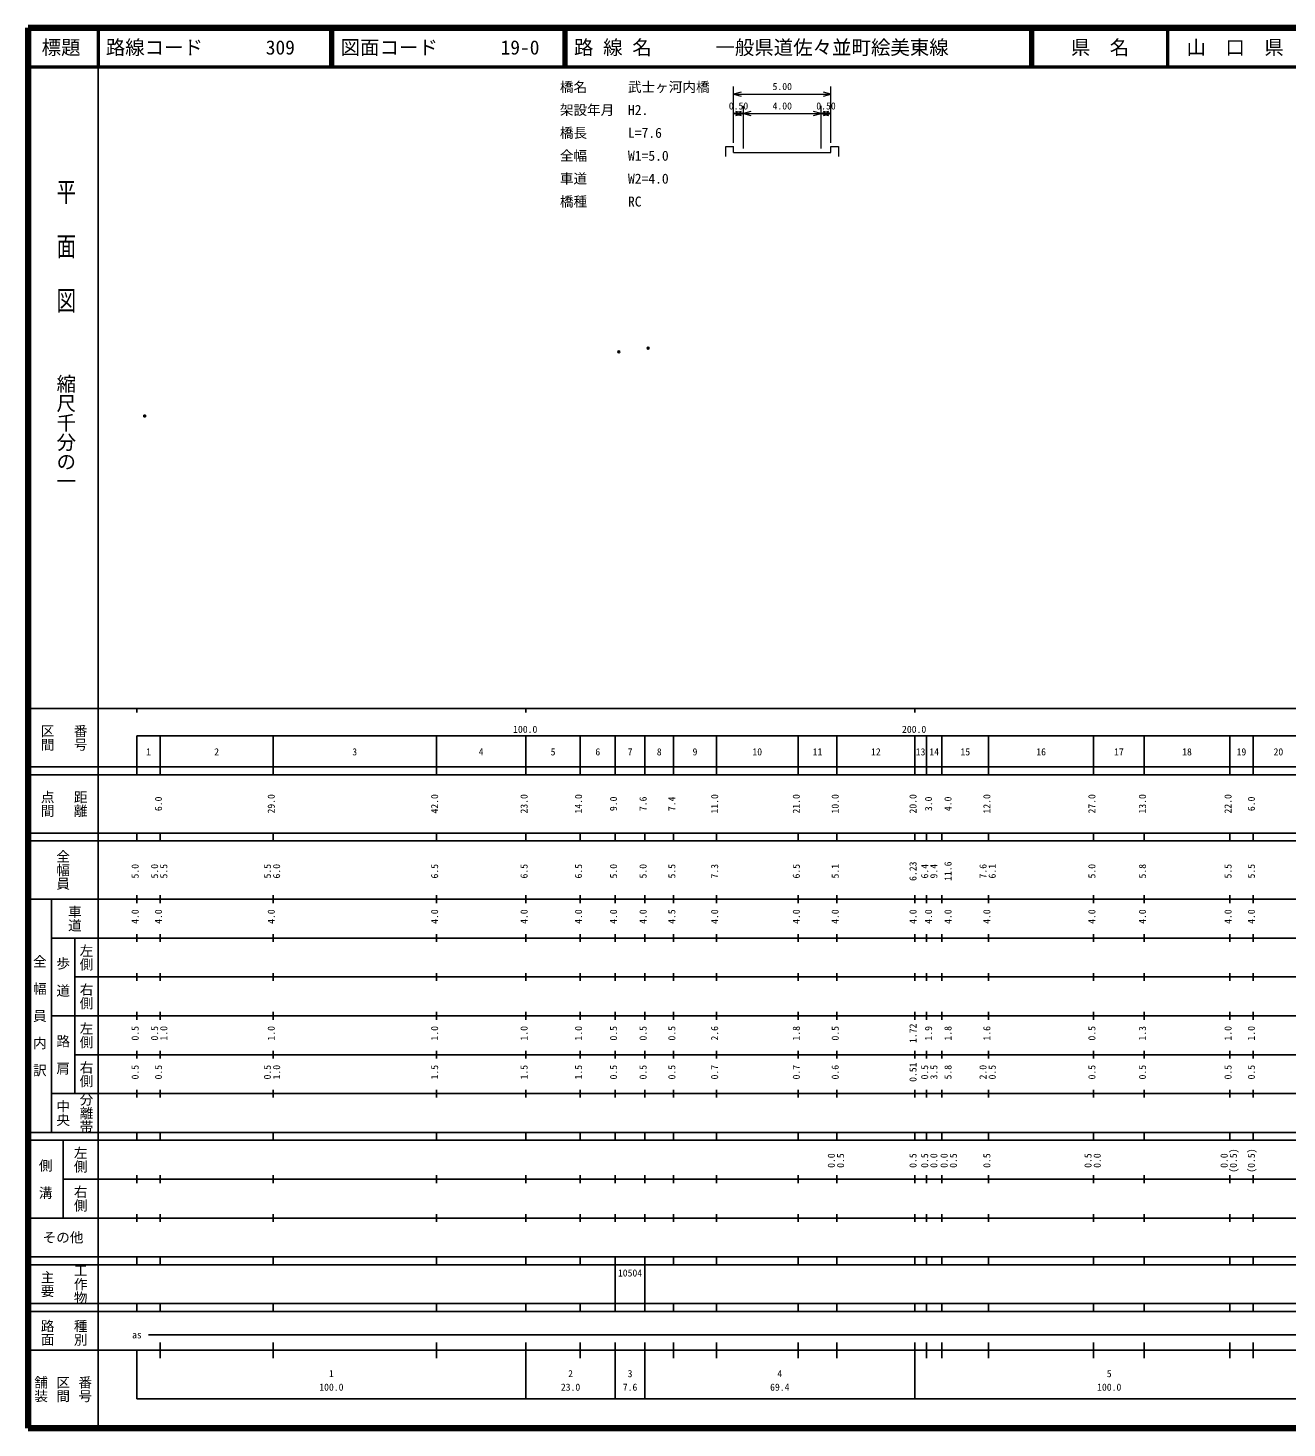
# Model space of a CAD drawing. Units: millimetres on the paper, with parts at other scales. Extents: x 40 to 680, y 20 to 380.
# Drawn here: x 40 to 363.7, y 20 to 380 of the extents above; entities that cross this region are included whole.
import ezdxf
from ezdxf.enums import TextEntityAlignment as Align

# ---------------------------------------------------------------- set-up
doc = ezdxf.new("R2010")
doc.units = ezdxf.units.MM
doc.header["$PDMODE"] = 32
doc.header["$PDSIZE"] = 0.5
doc.layers.add('S-OTRS', color=6, linetype='Continuous')
doc.layers.add('S-TTL-TXT', color=7, linetype='Continuous')
for name, color, linetype, lineweight in [('S-STR-HTXT', 7, 'Continuous', 13), ('S-TTL', 2, 'Continuous', 140), ('S-TTL-BAND', 7, 'Continuous', 25), ('S-TTL-LINE', 7, 'Continuous', 50)]:
    doc.layers.add(name, color=color, linetype=linetype, lineweight=lineweight)
doc.styles.add('@ＭＳ ゴシック', font='')
doc.styles.add('ＭＳ ゴシック', font='')
doc.styles.get('@ＭＳ ゴシック').set_extended_font_data('@MS Gothic')
doc.styles.get('ＭＳ ゴシック').set_extended_font_data('MS Gothic')

msp = doc.modelspace()

# ---------------------------------------------------------------- linework, layer by layer
at = {"layer": 'S-OTRS'}
for p in [(191.891, 296.699), (199.426, 297.687), (69.999, 280.227)]:
    msp.add_point(p, dxfattribs=at)
at = {"layer": 'S-STR-HTXT'}
for p, q in [((221.431, 350.494), (221.431, 364.994)), ((246.431, 350.494), (246.431, 364.994)), ((223.363, 363.511), (221.431, 362.994)), ((221.431, 362.994), (246.431, 362.994)), ((221.431, 362.994), (223.363, 362.476)), ((246.431, 362.994), (244.499, 363.511)), ((244.499, 362.476), (246.431, 362.994)), ((223.363, 358.511), (221.431, 357.994)), ((221.431, 357.994), (223.931, 357.994)), ((221.431, 357.994), (223.363, 357.476)), ((223.931, 357.994), (221.999, 358.511)), ((221.999, 357.476), (223.931, 357.994)), ((223.931, 348.994), (223.931, 359.994)), ((225.863, 358.511), (223.931, 357.994)), ((223.931, 357.994), (243.931, 357.994)), ((223.931, 357.994), (225.863, 357.476)), ((243.931, 357.994), (241.999, 358.511)), ((241.999, 357.476), (243.931, 357.994)), ((243.931, 348.994), (243.931, 359.994)), ((245.863, 358.511), (243.931, 357.994)), ((243.931, 357.994), (246.431, 357.994)), ((243.931, 357.994), (245.863, 357.476)), ((246.431, 357.994), (244.499, 358.511)), ((244.499, 357.476), (246.431, 357.994)), ((219.431, 349.494), (221.431, 349.494)), ((219.431, 346.994), (219.431, 349.494)), ((221.431, 347.994), (221.431, 349.494)), ((246.431, 347.994), (246.431, 349.494)), ((246.431, 349.494), (248.431, 349.494)), ((248.431, 349.494), (248.431, 346.994)), ((221.431, 347.994), (223.931, 347.994)), ((223.931, 347.994), (243.931, 347.994)), ((243.931, 347.994), (246.431, 347.994))]:
    msp.add_line(p, q, dxfattribs=at)
at = {"layer": 'S-TTL'}
for p, q in [((40, 380), (40, 20)), ((680, 380), (40, 380)), ((40, 20), (680, 20))]:
    msp.add_line(p, q, dxfattribs=at)
at = {"layer": 'S-TTL-BAND'}
for p, q in [((58, 370), (58, 20)), ((40, 205), (579, 205)), ((68, 205), (68, 204)), ((168, 205), (168, 204)), ((268, 205), (268, 204)), ((68, 198), (579, 198)), ((68, 198), (68, 188)), ((74, 188), (74, 198)), ((103, 188), (103, 198)), ((145, 188), (145, 198)), ((168, 188), (168, 198)), ((182, 188), (182, 198)), ((191, 188), (191, 198)), ((198.6, 188), (198.6, 198)), ((206, 188), (206, 198)), ((217, 188), (217, 198)), ((238, 188), (238, 198)), ((248, 188), (248, 198)), ((268, 188), (268, 198)), ((271, 188), (271, 198)), ((275, 188), (275, 198)), ((287, 188), (287, 198)), ((314, 188), (314, 198)), ((327, 188), (327, 198)), ((349, 188), (349, 198)), ((355, 188), (355, 198)), ((40, 190), (579, 190)), ((40, 188), (579, 188)), ((40, 173), (579, 173)), ((68, 171), (68, 173)), ((74, 171), (74, 173)), ((103, 171), (103, 173)), ((145, 171), (145, 173)), ((168, 171), (168, 173)), ((182, 171), (182, 173)), ((191, 171), (191, 173)), ((198.6, 171), (198.6, 173)), ((206, 171), (206, 173)), ((217, 171), (217, 173)), ((238, 171), (238, 173)), ((248, 171), (248, 173)), ((268, 171), (268, 173)), ((271, 171), (271, 173)), ((275, 171), (275, 173)), ((287, 171), (287, 173)), ((314, 171), (314, 173)), ((327, 171), (327, 173)), ((349, 171), (349, 173)), ((355, 171), (355, 173)), ((40, 171), (579, 171)), ((40, 156), (579, 156)), ((46, 96), (46, 156)), ((68, 155), (68, 157)), ((74, 155), (74, 157)), ((103, 155), (103, 157)), ((145, 155), (145, 157)), ((168, 155), (168, 157)), ((182, 155), (182, 157)), ((191, 155), (191, 157)), ((198.6, 155), (198.6, 157)), ((206, 155), (206, 157)), ((217, 155), (217, 157)), ((238, 155), (238, 157)), ((248, 155), (248, 157)), ((268, 155), (268, 157)), ((271, 155), (271, 157)), ((275, 155), (275, 157)), ((287, 155), (287, 157)), ((314, 155), (314, 157)), ((327, 155), (327, 157)), ((349, 155), (349, 157)), ((355, 155), (355, 157)), ((46, 146), (579, 146)), ((52, 146), (52, 106)), ((68, 145), (68, 147)), ((74, 145), (74, 147)), ((103, 145), (103, 147)), ((145, 145), (145, 147)), ((168, 145), (168, 147)), ((182, 145), (182, 147)), ((191, 145), (191, 147)), ((198.6, 145), (198.6, 147)), ((206, 145), (206, 147)), ((217, 145), (217, 147)), ((238, 145), (238, 147)), ((248, 145), (248, 147)), ((268, 145), (268, 147)), ((271, 145), (271, 147)), ((275, 145), (275, 147)), ((287, 145), (287, 147)), ((314, 145), (314, 147)), ((327, 145), (327, 147)), ((349, 145), (349, 147)), ((355, 145), (355, 147)), ((68, 135), (68, 137)), ((74, 135), (74, 137)), ((103, 135), (103, 137)), ((145, 135), (145, 137)), ((168, 135), (168, 137)), ((182, 135), (182, 137)), ((191, 135), (191, 137)), ((198.6, 135), (198.6, 137)), ((206, 135), (206, 137)), ((217, 135), (217, 137)), ((238, 135), (238, 137)), ((248, 135), (248, 137)), ((268, 135), (268, 137)), ((271, 135), (271, 137)), ((275, 135), (275, 137)), ((287, 135), (287, 137)), ((314, 135), (314, 137)), ((327, 135), (327, 137)), ((349, 135), (349, 137)), ((355, 135), (355, 137)), ((52, 136), (579, 136)), ((46, 126), (579, 126)), ((68, 125), (68, 127)), ((74, 125), (74, 127)), ((103, 125), (103, 127)), ((145, 125), (145, 127)), ((168, 125), (168, 127)), ((182, 125), (182, 127)), ((191, 125), (191, 127)), ((198.6, 125), (198.6, 127)), ((206, 125), (206, 127)), ((217, 125), (217, 127)), ((238, 125), (238, 127)), ((248, 125), (248, 127)), ((268, 125), (268, 127)), ((271, 125), (271, 127)), ((275, 125), (275, 127)), ((287, 125), (287, 127)), ((314, 125), (314, 127)), ((327, 125), (327, 127)), ((349, 125), (349, 127)), ((355, 125), (355, 127)), ((52, 116), (579, 116)), ((68, 115), (68, 117)), ((74, 115), (74, 117)), ((103, 115), (103, 117)), ((145, 115), (145, 117)), ((168, 115), (168, 117)), ((182, 115), (182, 117)), ((191, 115), (191, 117)), ((198.6, 115), (198.6, 117)), ((206, 115), (206, 117)), ((217, 115), (217, 117)), ((238, 115), (238, 117)), ((248, 115), (248, 117)), ((268, 115), (268, 117)), ((271, 115), (271, 117)), ((275, 115), (275, 117)), ((287, 115), (287, 117)), ((314, 115), (314, 117)), ((327, 115), (327, 117)), ((349, 115), (349, 117)), ((355, 115), (355, 117)), ((46, 106), (579, 106)), ((68, 105), (68, 107)), ((74, 105), (74, 107)), ((103, 105), (103, 107)), ((145, 105), (145, 107)), ((168, 105), (168, 107)), ((182, 105), (182, 107)), ((191, 105), (191, 107)), ((198.6, 105), (198.6, 107)), ((206, 105), (206, 107)), ((217, 105), (217, 107)), ((238, 105), (238, 107)), ((248, 105), (248, 107)), ((268, 105), (268, 107)), ((271, 105), (271, 107)), ((275, 105), (275, 107)), ((287, 105), (287, 107)), ((314, 105), (314, 107)), ((327, 105), (327, 107)), ((349, 105), (349, 107)), ((355, 105), (355, 107)), ((40, 96), (579, 96)), ((40, 94), (579, 94)), ((49, 94), (49, 74)), ((68, 94), (68, 96)), ((74, 94), (74, 96)), ((103, 94), (103, 96)), ((145, 94), (145, 96)), ((168, 94), (168, 96)), ((182, 94), (182, 96)), ((191, 94), (191, 96)), ((198.6, 94), (198.6, 96)), ((206, 94), (206, 96)), ((217, 94), (217, 96)), ((238, 94), (238, 96)), ((248, 94), (248, 96)), ((268, 94), (268, 96)), ((271, 94), (271, 96)), ((275, 94), (275, 96)), ((287, 94), (287, 96)), ((314, 94), (314, 96)), ((327, 94), (327, 96)), ((349, 94), (349, 96)), ((355, 94), (355, 96)), ((49, 84), (579, 84)), ((68, 83), (68, 85)), ((74, 83), (74, 85)), ((103, 83), (103, 85)), ((145, 83), (145, 85)), ((168, 83), (168, 85)), ((182, 83), (182, 85)), ((191, 83), (191, 85)), ((198.6, 83), (198.6, 85)), ((206, 83), (206, 85)), ((217, 83), (217, 85)), ((238, 83), (238, 85)), ((248, 83), (248, 85)), ((268, 83), (268, 85)), ((271, 83), (271, 85)), ((275, 83), (275, 85)), ((287, 83), (287, 85)), ((314, 83), (314, 85)), ((327, 83), (327, 85)), ((349, 83), (349, 85)), ((355, 83), (355, 85)), ((40, 74), (579, 74)), ((68, 73), (68, 75)), ((74, 73), (74, 75)), ((103, 73), (103, 75)), ((145, 73), (145, 75)), ((168, 73), (168, 75)), ((182, 73), (182, 75)), ((191, 73), (191, 75)), ((198.6, 73), (198.6, 75)), ((206, 73), (206, 75)), ((217, 73), (217, 75)), ((238, 73), (238, 75)), ((248, 73), (248, 75)), ((268, 73), (268, 75)), ((271, 73), (271, 75)), ((275, 73), (275, 75)), ((287, 73), (287, 75)), ((314, 73), (314, 75)), ((327, 73), (327, 75)), ((349, 73), (349, 75)), ((355, 73), (355, 75)), ((40, 64), (579, 64)), ((40, 62), (579, 62)), ((68, 62), (68, 64)), ((74, 62), (74, 64)), ((103, 62), (103, 64)), ((145, 62), (145, 64)), ((168, 62), (168, 64)), ((182, 62), (182, 64)), ((191, 62), (191, 64)), ((191, 52), (191, 62)), ((198.6, 62), (198.6, 64)), ((198.6, 52), (198.6, 62)), ((206, 62), (206, 64)), ((217, 62), (217, 64)), ((238, 62), (238, 64)), ((248, 62), (248, 64)), ((268, 62), (268, 64)), ((271, 62), (271, 64)), ((275, 62), (275, 64)), ((287, 62), (287, 64)), ((314, 62), (314, 64)), ((327, 62), (327, 64)), ((349, 62), (349, 64)), ((355, 62), (355, 64)), ((40, 52), (579, 52)), ((68, 50), (68, 52)), ((74, 50), (74, 52)), ((103, 50), (103, 52)), ((145, 50), (145, 52)), ((168, 50), (168, 52)), ((182, 50), (182, 52)), ((191, 50), (191, 52)), ((198.6, 50), (198.6, 52)), ((206, 50), (206, 52)), ((217, 50), (217, 52)), ((238, 50), (238, 52)), ((248, 50), (248, 52)), ((268, 50), (268, 52)), ((271, 50), (271, 52)), ((275, 50), (275, 52)), ((287, 50), (287, 52)), ((314, 50), (314, 52)), ((327, 50), (327, 52)), ((349, 50), (349, 52)), ((355, 50), (355, 52)), ((40, 50), (579, 50)), ((71, 44), (565, 44)), ((40, 40), (579, 40)), ((68, 40), (68, 27.5)), ((74, 38), (74, 42)), ((103, 38), (103, 42)), ((145, 38), (145, 42)), ((168, 27.5), (168, 42)), ((182, 38), (182, 42)), ((191, 27.5), (191, 42)), ((198.6, 27.5), (198.6, 42)), ((206, 38), (206, 42)), ((217, 38), (217, 42)), ((238, 38), (238, 42)), ((248, 38), (248, 42)), ((268, 27.5), (268, 42)), ((271, 38), (271, 42)), ((275, 38), (275, 42)), ((287, 38), (287, 42)), ((314, 38), (314, 42)), ((327, 38), (327, 42)), ((349, 38), (349, 42)), ((355, 38), (355, 42)), ((68, 27.5), (579, 27.5))]:
    msp.add_line(p, q, dxfattribs=at)
at = {"layer": 'S-TTL-LINE'}
for p, q in [((58, 380), (58, 370)), ((117.75, 380), (117.75, 370)), ((118.25, 380), (118.25, 370)), ((177.75, 380), (177.75, 370)), ((178.25, 380), (178.25, 370)), ((297.75, 380), (297.75, 370)), ((298.25, 380), (298.25, 370)), ((333, 380), (333, 370)), ((40, 370), (680, 370))]:
    msp.add_line(p, q, dxfattribs=at)

# ---------------------------------------------------------------- texts
at = {"layer": 'S-STR-HTXT', "style": 'ＭＳ ゴシック'}
for s, p in [('橋名\u3000\u3000\u3000武士ヶ河内橋', (176.759, 362.776)), ('架設年月\u3000H2.', (176.759, 356.885)), ('橋長\u3000\u3000\u3000L=7.6', (176.759, 350.994)), ('全幅\u3000\u3000\u3000W1=5.0', (176.759, 345.103)), ('車道\u3000\u3000\u3000W2=4.0', (176.759, 339.211)), ('橋種\u3000\u3000\u3000RC', (176.759, 333.32))]:
    msp.add_text(s, height=2.566, dxfattribs=at).set_placement(p, align=Align.BOTTOM_LEFT)
for s, p in [('5.00', (233.931, 363.494)), ('0.50', (222.681, 358.494)), ('4.00', (233.931, 358.494)), ('0.50', (245.181, 358.494))]:
    msp.add_text(s, height=1.833, dxfattribs=at).set_placement(p, align=Align.BOTTOM_CENTER)
at = {"layer": 'S-TTL-BAND', "style": '@ＭＳ ゴシック', "width": 1.4}
msp.add_text('平  面  図', height=3.666, rotation=270, dxfattribs=at).set_placement((49.777, 306.475), align=Align.MIDDLE_RIGHT)
at = {"layer": 'S-TTL-BAND', "style": '@ＭＳ ゴシック'}
msp.add_text('縮尺千分の一', height=3.666, rotation=270, dxfattribs=at).set_placement((49.777, 261.03), align=Align.MIDDLE_RIGHT)
for s, p in [('区間', (45, 197.5)), ('番号', (53.5, 197.5)), ('点間', (45, 180.5)), ('距離', (53.5, 180.5)), ('全幅員', (49, 163.5)), ('車道', (52, 151)), ('左側', (55, 141)), ('全\u3000幅\u3000員\u3000内\u3000訳', (43, 126)), ('歩\u3000道', (49, 136)), ('右側', (55, 131)), ('左側', (55, 121)), ('路\u3000肩', (49, 116)), ('右側', (55, 111)), ('分離帯', (55, 101)), ('中央', (49, 101)), ('左側', (53.5, 89)), ('側\u3000溝', (44.5, 84)), ('右側', (53.5, 79)), ('工作物', (53.5, 57)), ('主要', (45, 57)), ('路面', (45, 44.5)), ('種別', (53.5, 44.5)), ('舗装', (43.333, 30)), ('区間', (49, 30)), ('番号', (54.667, 30))]:
    msp.add_text(s, height=2.566, rotation=270, dxfattribs=at).set_placement(p, align=Align.MIDDLE_CENTER)
at = {"layer": 'S-TTL-BAND', "style": 'ＭＳ ゴシック'}
for s, p in [('100.0', (167.844, 198.195)), ('200.0', (267.844, 198.195)), ('1', (71, 192.405)), ('2', (88.5, 192.405)), ('3', (124, 192.405)), ('4', (156.5, 192.405)), ('5', (175, 192.405)), ('6', (186.5, 192.405)), ('7', (194.8, 192.405)), ('8', (202.3, 192.405)), ('9', (211.5, 192.405)), ('10', (227.5, 192.405)), ('11', (243, 192.405)), ('12', (258, 192.405)), ('13', (269.5, 192.405)), ('14', (273, 192.405)), ('15', (281, 192.405)), ('16', (300.5, 192.405)), ('17', (320.5, 192.405)), ('18', (338, 192.405)), ('19', (352, 192.405)), ('20', (361.5, 192.405)), ('as', (68, 42.5)), ('1', (118, 32.523)), ('2', (179.5, 32.523)), ('3', (194.8, 32.523)), ('4', (233.3, 32.523)), ('5', (318, 32.523)), ('100.0', (118, 29.033)), ('23.0', (179.5, 29.033)), ('7.6', (194.8, 29.033)), ('69.4', (233.3, 29.033)), ('100.0', (318, 29.033))]:
    msp.add_text(s, height=1.833, dxfattribs=at).set_placement(p, align=Align.BOTTOM_CENTER)
for s, p in [('6.0', (75, 180.5)), ('29.0', (104, 180.5)), ('42.0', (146, 180.5)), ('23.0', (169, 180.5)), ('14.0', (183, 180.5)), ('9.0', (192, 180.5)), ('7.6', (199.6, 180.5)), ('7.4', (207, 180.5)), ('11.0', (218, 180.5)), ('21.0', (239, 180.5)), ('10.0', (249, 180.5)), ('20.0', (269, 180.5)), ('3.0', (273, 180.5)), ('4.0', (278, 180.5)), ('12.0', (288, 180.5)), ('27.0', (315, 180.5)), ('13.0', (328, 180.5)), ('22.0', (350, 180.5)), ('6.0', (356, 180.5)), ('5.0', (69, 163.174)), ('5.0', (74, 163.174)), ('5.5', (76.37, 163.174)), ('5.5', (103, 163.174)), ('6.0', (105.37, 163.174)), ('6.5', (146, 163.174)), ('6.5', (169, 163.174)), ('6.5', (183, 163.174)), ('5.0', (192, 163.174)), ('5.0', (199.6, 163.174)), ('5.5', (207, 163.174)), ('7.3', (218, 163.174)), ('6.5', (239, 163.174)), ('5.1', (249, 163.174)), ('6.23', (269, 163.174)), ('6.4', (272, 163.174)), ('9.4', (274.37, 163.174)), ('11.6', (278, 163.174)), ('7.6', (287, 163.174)), ('6.1', (289.37, 163.174)), ('5.0', (315, 163.174)), ('5.8', (328, 163.174)), ('5.5', (350, 163.174)), ('5.5', (356, 163.174)), ('4.0', (69, 151.5)), ('4.0', (75, 151.5)), ('4.0', (104, 151.5)), ('4.0', (146, 151.5)), ('4.0', (169, 151.5)), ('4.0', (183, 151.5)), ('4.0', (192, 151.5)), ('4.0', (199.6, 151.5)), ('4.5', (207, 151.5)), ('4.0', (218, 151.5)), ('4.0', (239, 151.5)), ('4.0', (249, 151.5)), ('4.0', (269, 151.5)), ('4.0', (273, 151.5)), ('4.0', (278, 151.5)), ('4.0', (288, 151.5)), ('4.0', (315, 151.5)), ('4.0', (328, 151.5)), ('4.0', (350, 151.5)), ('4.0', (356, 151.5)), ('0.5', (69, 121.5)), ('0.5', (74, 121.5)), ('1.0', (76.37, 121.5)), ('1.0', (104, 121.5)), ('1.0', (146, 121.5)), ('1.0', (169, 121.5)), ('1.0', (183, 121.5)), ('0.5', (192, 121.5)), ('0.5', (199.6, 121.5)), ('0.5', (207, 121.5)), ('2.6', (218, 121.5)), ('1.8', (239, 121.5)), ('0.5', (249, 121.5)), ('1.72', (269, 121.5)), ('1.9', (273, 121.5)), ('1.8', (278, 121.5)), ('1.6', (288, 121.5)), ('0.5', (315, 121.5)), ('1.3', (328, 121.5)), ('1.0', (350, 121.5)), ('1.0', (356, 121.5)), ('0.5', (69, 111.5)), ('0.5', (75, 111.5)), ('0.5', (103, 111.5)), ('1.0', (105.37, 111.5)), ('1.5', (146, 111.5)), ('1.5', (169, 111.5)), ('1.5', (183, 111.5)), ('0.5', (192, 111.5)), ('0.5', (199.6, 111.5)), ('0.5', (207, 111.5)), ('0.7', (218, 111.5)), ('0.7', (239, 111.5)), ('0.6', (249, 111.5)), ('0.51', (269, 111.5)), ('0.5', (272, 111.5)), ('3.5', (274.37, 111.5)), ('5.8', (278, 111.5)), ('2.0', (287, 111.5)), ('0.5', (289.37, 111.5)), ('0.5', (315, 111.5)), ('0.5', (328, 111.5)), ('0.5', (350, 111.5)), ('0.5', (356, 111.5)), ('0.0', (248, 88.764)), ('0.5', (250.37, 88.764)), ('0.5', (269, 88.764)), ('0.5', (272, 88.764)), ('0.0', (274.37, 88.764)), ('0.0', (277, 88.764)), ('0.5', (279.37, 88.764)), ('0.5', (288, 88.764)), ('0.5', (314, 88.764)), ('0.0', (316.37, 88.764)), ('0.0', (349, 88.764)), ('(0.5)', (351.37, 88.764)), ('(0.5)', (356, 88.764))]:
    msp.add_text(s, height=1.833, rotation=90, dxfattribs=at).set_placement(p, align=Align.BOTTOM_CENTER)
msp.add_text('その他', height=2.566, dxfattribs=at).set_placement((49, 69), align=Align.MIDDLE_CENTER)
msp.add_text('10504', height=1.833, dxfattribs=at).set_placement((191.675, 58.405), align=Align.BOTTOM_LEFT)
at = {"layer": 'S-TTL-TXT', "style": 'ＭＳ ゴシック'}
for s, p in [('標題', (48.5, 375)), ('県\u3000名', (315.625, 375)), ('山\u3000口\u3000県', (350.375, 375))]:
    msp.add_text(s, height=3.666, dxfattribs=at).set_placement(p, align=Align.MIDDLE_CENTER)
for s, p in [('路線コード', (60, 375)), ('309', (101.142, 375)), ('図面コード', (120.38, 375)), ('19-0', (161.521, 375)), ('路 線 名', (180.38, 375)), ('一般県道佐々並町絵美東線', (216.734, 375))]:
    msp.add_text(s, height=3.666, dxfattribs=at).set_placement(p, align=Align.MIDDLE_LEFT)

doc.saveas('drawing.dxf')
